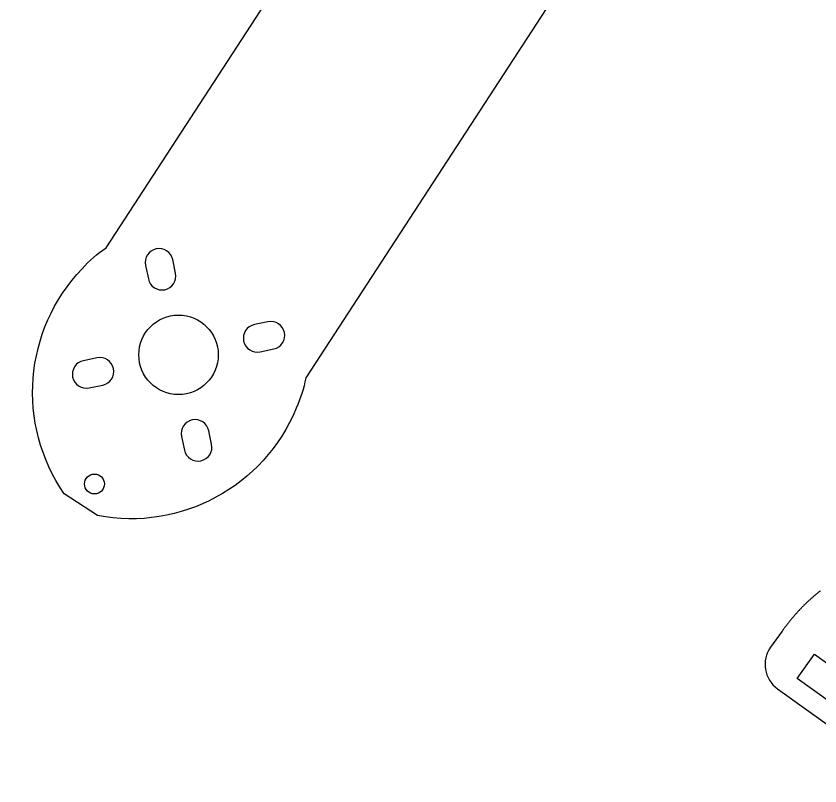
# Model space of a CAD drawing. Header units: millimetres. Extents: x 49 to 509, y -394 to 101.
# Drawn here: x 48.7 to 129.7, y -222.9 to -145.4 of the extents above; entities that cross this region are included whole.
import ezdxf

# ---------------------------------------------------------------- set-up
doc = ezdxf.new("R2010")
doc.units = ezdxf.units.MM
doc.header["$MEASUREMENT"] = 0
doc.layers.add('Layer 1', color=7, linetype='Continuous', lineweight=0)

msp = doc.modelspace()

# ---------------------------------------------------------------- linework, layer by layer
at = {"layer": 'Layer 1', "color": 18, "lineweight": 25, "true_color": 0x000000}
msp.add_lwpolyline([(129.723, -203.272), (129.665, -203.317), (129.608, -203.362), (129.55, -203.408), (129.493, -203.454), (129.435, -203.5), (129.378, -203.547), (129.32, -203.594), (129.263, -203.641), (129.206, -203.689), (129.149, -203.737), (129.092, -203.785), (129.035, -203.834), (128.979, -203.883), (128.922, -203.933), (128.866, -203.982), (128.809, -204.033), (128.753, -204.083), (128.696, -204.134), (128.64, -204.185), (128.584, -204.237), (128.528, -204.289), (128.472, -204.341), (128.416, -204.394), (128.36, -204.447), (128.305, -204.5), (128.249, -204.554), (128.194, -204.609), (128.138, -204.663), (128.083, -204.718), (128.028, -204.773), (127.973, -204.829), (127.918, -204.885), (127.863, -204.942), (127.808, -204.999), (127.753, -205.056), (127.698, -205.113), (127.644, -205.171), (127.589, -205.23), (127.535, -205.289), (127.48, -205.348), (127.426, -205.407), (127.372, -205.467), (127.318, -205.527), (127.264, -205.588), (127.21, -205.649), (127.157, -205.711), (127.103, -205.773), (127.049, -205.835), (126.996, -205.898), (126.943, -205.961), (126.889, -206.024), (126.836, -206.088), (126.783, -206.152), (126.73, -206.217), (126.677, -206.282), (126.624, -206.348), (126.572, -206.414), (126.519, -206.48), (126.467, -206.547), (126.414, -206.614), (126.362, -206.681), (126.31, -206.749), (126.257, -206.818), (126.205, -206.887), (126.154, -206.956), (126.102, -207.025), (126.05, -207.095), (125.998, -207.166), (125.947, -207.237), (125.895, -207.308)], dxfattribs=at)
at = {"layer": 'Layer 1', "color": 240, "lineweight": 25, "true_color": 0xed1c24}
for centre, radius in [((65.106, -179.506), 4), ((56.638, -192.505), 1)]:
    msp.add_circle(centre, radius, dxfattribs=at)
for points, knots in [([(217.508, -88.01), (217.508, -88.01), (248.575, -67.772), (248.575, -67.772), (248.575, -67.772), (248.575, -28.782), (248.575, -28.782), (248.575, -28.444), (248.405, -28.128), (248.121, -27.944), (248.121, -27.944), (218.346, -8.548), (218.346, -8.548), (217.883, -8.247), (217.752, -7.627), (218.054, -7.164), (218.054, -7.164), (270.093, 72.724), (270.093, 72.724), (270.977, 73.324), (271.784, 74.03), (272.495, 74.827), (278.397, 81), (279.148, 90.47), (274.295, 97.497), (274.295, 97.497), (270.943, 99.68), (270.943, 99.68), (262.554, 101.279), (254.196, 96.764), (250.936, 88.871), (250.494, 87.898), (250.174, 86.875), (249.983, 85.824), (249.983, 85.824), (202.067, 12.265), (202.067, 12.265), (201.144, 10.848), (199.568, 9.994), (197.877, 9.994), (197.877, 9.994), (130.015, 9.994), (130.015, 9.994), (128.324, 9.994), (126.748, 10.848), (125.825, 12.265), (125.825, 12.265), (77.909, 85.824), (77.909, 85.824), (77.718, 86.875), (77.398, 87.898), (76.957, 88.871), (73.696, 96.764), (65.338, 101.279), (56.949, 99.68), (56.949, 99.68), (53.598, 97.497), (53.598, 97.497), (48.744, 90.47), (49.496, 81), (55.397, 74.827), (56.109, 74.03), (56.916, 73.324), (57.8, 72.724), (57.8, 72.724), (117.149, -18.386), (117.149, -18.386), (118.206, -20.01), (118.769, -21.906), (118.769, -23.844), (118.769, -23.844), (118.769, -72.168), (118.769, -72.168), (118.769, -74.106), (118.206, -76.002), (117.149, -77.626), (117.149, -77.626), (57.8, -168.736), (57.8, -168.736), (56.916, -169.336), (56.109, -170.042), (55.397, -170.839), (49.496, -177.012), (48.744, -186.482), (53.598, -193.508), (53.598, -193.508), (56.949, -195.692), (56.949, -195.692), (65.338, -197.291), (73.696, -192.776), (76.957, -184.883), (77.398, -183.91), (77.718, -182.887), (77.909, -181.836), (77.909, -181.836), (125.825, -108.277), (125.825, -108.277), (126.748, -106.86), (128.324, -106.006), (130.015, -106.006), (130.015, -106.006), (197.877, -106.006), (197.877, -106.006), (199.568, -106.006), (201.144, -106.86), (202.067, -108.277), (202.067, -108.277), (249.983, -181.836), (249.983, -181.836), (250.174, -182.887), (250.494, -183.91), (250.936, -184.883), (254.196, -192.776), (262.554, -197.291), (270.943, -195.692), (270.943, -195.692), (274.295, -193.508), (274.295, -193.508), (279.148, -186.482), (278.397, -177.012), (272.495, -170.839), (271.784, -170.042), (270.977, -169.336), (270.093, -168.736), (270.093, -168.736), (217.508, -88.01), (217.508, -88.01)], [0, 0, 0, 0, 1, 1, 1, 2, 2, 2, 3, 3, 3, 4, 4, 4, 5, 5, 5, 6, 6, 6, 7, 7, 7, 8, 8, 8, 9, 9, 9, 10, 10, 10, 11, 11, 11, 12, 12, 12, 13, 13, 13, 14, 14, 14, 15, 15, 15, 16, 16, 16, 17, 17, 17, 18, 18, 18, 19, 19, 19, 20, 20, 20, 21, 21, 21, 22, 22, 22, 23, 23, 23, 24, 24, 24, 25, 25, 25, 26, 26, 26, 27, 27, 27, 28, 28, 28, 29, 29, 29, 30, 30, 30, 31, 31, 31, 32, 32, 32, 33, 33, 33, 34, 34, 34, 35, 35, 35, 36, 36, 36, 37, 37, 37, 38, 38, 38, 39, 39, 39, 40, 40, 40, 41, 41, 41, 42, 42, 42, 42]), ([(64.802, -171.291), (64.962, -172.048), (64.478, -172.791), (63.722, -172.95), (62.965, -173.11), (62.222, -172.626), (62.063, -171.87), (62.063, -171.87), (61.774, -170.5), (61.774, -170.5), (61.614, -169.743), (62.098, -169.001), (62.854, -168.841), (63.611, -168.681), (64.354, -169.165), (64.513, -169.922), (64.513, -169.922), (64.802, -171.291), (64.802, -171.291)], [0, 0, 0, 0, 1, 1, 1, 2, 2, 2, 3, 3, 3, 4, 4, 4, 5, 5, 5, 6, 6, 6, 6]), ([(74.112, -176.174), (74.868, -176.014), (75.611, -176.498), (75.771, -177.255), (75.93, -178.011), (75.446, -178.754), (74.69, -178.914), (74.69, -178.914), (73.32, -179.203), (73.32, -179.203), (72.564, -179.362), (71.821, -178.879), (71.661, -178.122), (71.501, -177.366), (71.985, -176.623), (72.742, -176.463), (72.742, -176.463), (74.112, -176.174), (74.112, -176.174)], [0, 0, 0, 0, 1, 1, 1, 2, 2, 2, 3, 3, 3, 4, 4, 4, 5, 5, 5, 6, 6, 6, 6]), ([(56.891, -179.809), (57.648, -179.649), (58.39, -180.133), (58.55, -180.89), (58.71, -181.646), (58.226, -182.389), (57.469, -182.549), (57.469, -182.549), (56.1, -182.838), (56.1, -182.838), (56.1, -182.838), (56.1, -182.838), (56.1, -182.838), (55.343, -182.998), (54.6, -182.514), (54.441, -181.757), (54.281, -181.001), (54.765, -180.258), (55.521, -180.098), (55.521, -180.098), (56.891, -179.809), (56.891, -179.809)], [0, 0, 0, 0, 1, 1, 1, 2, 2, 2, 3, 3, 3, 4, 4, 4, 5, 5, 5, 6, 6, 6, 7, 7, 7, 7]), ([(68.438, -188.512), (68.597, -189.268), (68.113, -190.011), (67.357, -190.171), (66.6, -190.331), (65.858, -189.847), (65.698, -189.09), (65.698, -189.09), (65.409, -187.72), (65.409, -187.72), (65.249, -186.964), (65.733, -186.221), (66.489, -186.061), (67.246, -185.902), (67.989, -186.386), (68.148, -187.142), (68.148, -187.142), (68.438, -188.512), (68.438, -188.512)], [0, 0, 0, 0, 1, 1, 1, 2, 2, 2, 3, 3, 3, 4, 4, 4, 5, 5, 5, 6, 6, 6, 6])]:
    msp.add_open_spline(points, degree=3, knots=knots, dxfattribs=at)
at = {"layer": 'Layer 1', "color": 18, "lineweight": 25, "true_color": 0x000000}
msp.add_open_spline([(125.895, -207.308), (125.895, -207.308), (124.729, -208.932), (124.729, -208.932), (123.762, -210.278), (124.069, -212.153), (125.415, -213.119), (125.415, -213.119), (134.268, -219.479), (134.268, -219.479), (134.268, -219.479), (134.385, -219.317), (134.385, -219.317), (134.385, -219.317), (134.791, -219.608), (134.791, -219.608), (134.791, -219.608), (134.674, -219.771), (134.674, -219.771), (134.674, -219.771), (138.126, -222.25), (138.126, -222.25), (139.023, -222.895), (140.273, -222.69), (140.917, -221.793), (140.917, -221.793), (127.394, -212.078), (127.394, -212.078), (127.394, -212.078), (129.144, -209.642), (129.144, -209.642), (129.144, -209.642), (142.667, -219.357), (142.667, -219.357), (143.312, -218.459), (143.107, -217.21), (142.21, -216.565), (142.21, -216.565), (133.678, -210.437), (133.678, -210.437)], degree=3, knots=[0, 0, 0, 0, 1, 1, 1, 2, 2, 2, 3, 3, 3, 4, 4, 4, 5, 5, 5, 6, 6, 6, 7, 7, 7, 8, 8, 8, 9, 9, 9, 10, 10, 10, 11, 11, 11, 12, 12, 12, 13, 13, 13, 13], dxfattribs=at)

doc.saveas('drawing.dxf')
